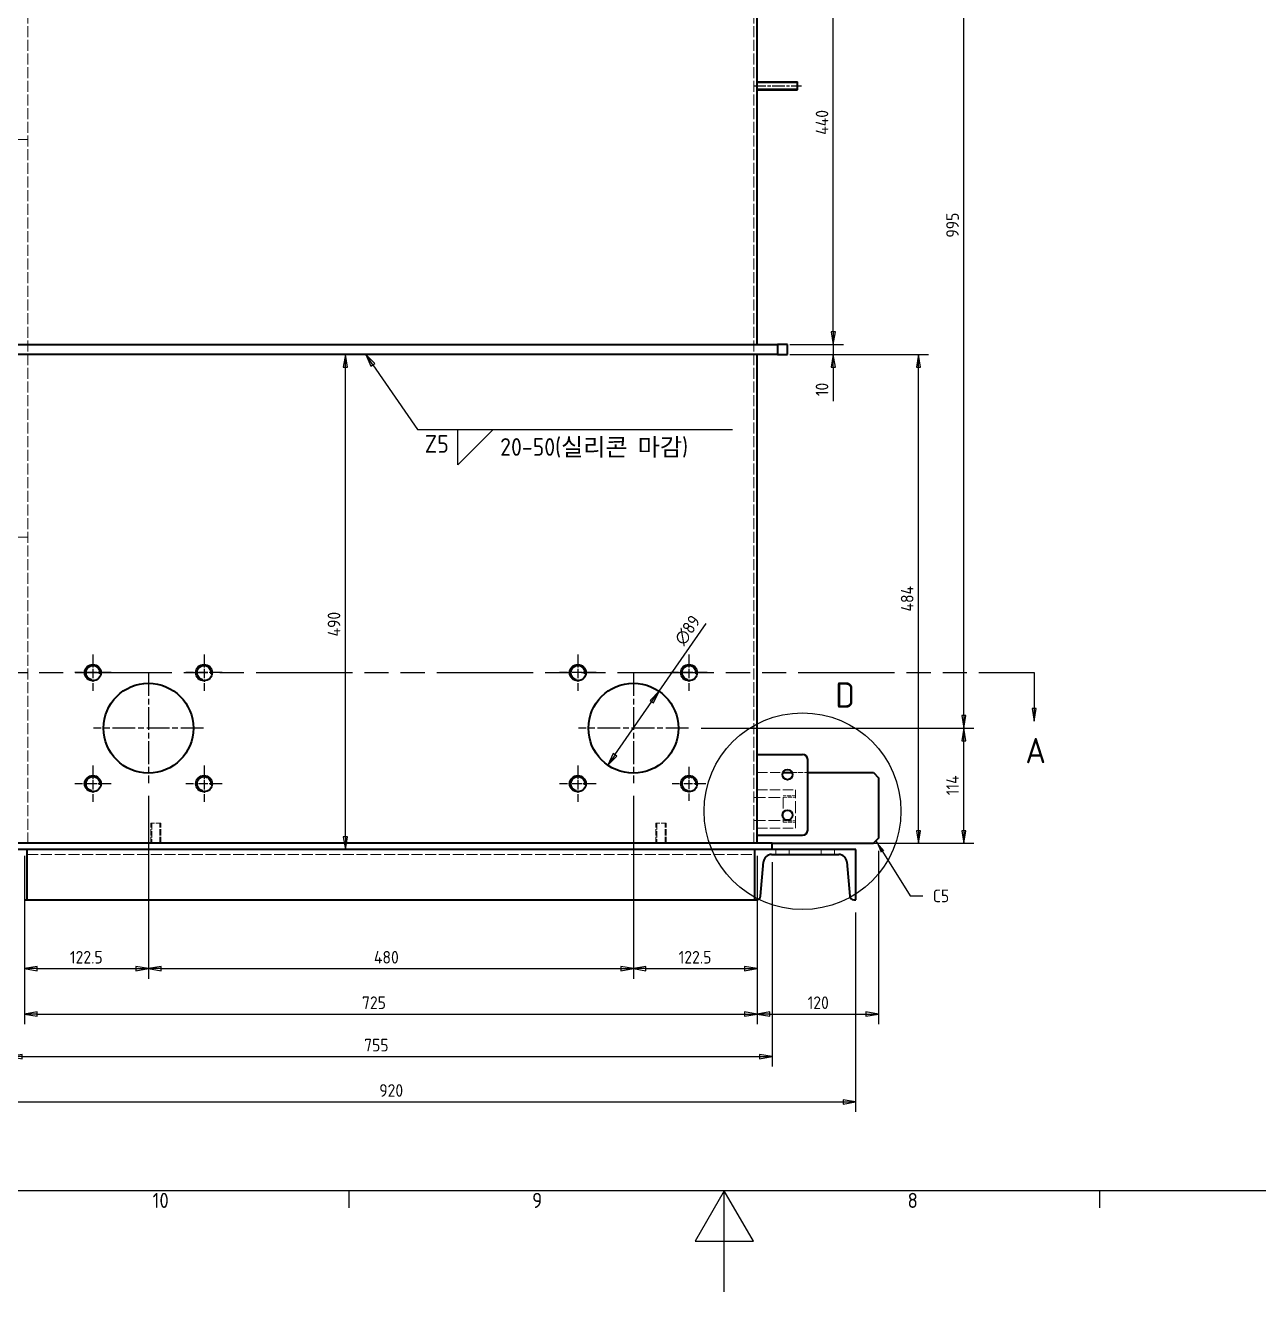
# Model space of a CAD drawing. Header units: millimetres. Extents: x 0 to 5945, y 0 to 4205.
# Drawn here: x 2281 to 3502, y 0 to 1254 of the extents above; entities that cross this region are included whole.
import ezdxf

# ---------------------------------------------------------------- set-up
doc = ezdxf.new("R2010")
doc.units = ezdxf.units.MM
doc.header["$LTSCALE"] = 5
for name, pattern in [('CHAIN', [0.3543, 0.2362, -0.0295, 0.0591, -0.0295]), ('DASHED', [0.2067, 0.1654, -0.0413]), ('DOUBLE_DASH_CHAIN', [1.2403, 0.6614, -0.0827, 0.1654, -0.0827, 0.1654, -0.0827])]:
    doc.linetypes.add(name, pattern=pattern)
doc.layers.get('0').update_dxf_attribs({"color": 3, "lineweight": 25})
for name, color, linetype, lineweight in [('가려진 것(ISO)', 2, 'DASHED', 18), ('가시적인 것(ISO)', 3, 'Continuous', 40), ('가시적인 좁은 것(ISO)', 3, 'Continuous', 35), ('경계(ISO)', 7, 'Continuous', 25), ('기호(ISO)', 5, 'Continuous', 25), ('단면선(ISO)', 7, 'CHAIN', 25), ('상세 경계(JIS)', 7, 'Continuous', 25), ('중심 표식(ISO)', 1, 'Continuous', 25), ('중심선(ISO)', 1, 'Continuous', 25), ('치수(ISO)', 2, 'Continuous', 25)]:
    doc.layers.add(name, color=color, linetype=linetype, lineweight=lineweight)
doc.styles.add('문자 텍스트_M2B', font='isocp.shx')
doc.styles.add('부품번호텍스트_PSTEK_POSCO', font='isocp.shx')
doc.styles.add('치수 텍스트_PSTEK_POSCO', font='isocp.shx')
doc.styles.add('표면거칠기 텍스트_PSTEK_POSCO', font='isocp.shx')
doc.dimstyles.new('치수_PSTEK_POSCO', dxfattribs={"dimscale": 5, "dimtxt": 2.5, "dimasz": 2.5, "dimexe": 2, "dimexo": 2.5, "dimgap": 1, "dimtad": 1, "dimrnd": 1e-08, "dimdsep": 46, "dimtxsty": '치수 텍스트_PSTEK_POSCO', "dimblk": 'Filled-1', "dimcen": 0.09, "dimdle": 10, "dimclrd": 7, "dimclre": 7, "dimclrt": 2, "dimadec": 1, "dimazin": 2, "dimtfac": 1, "dimtmove": 0, "dimatfit": 3, "dimfxl": 0, "dimtolj": 1, "dimlwd": -1, "dimlwe": -1, "dimarcsym": 0})
doc.dimstyles.new('치수_PSTEK_POSCO$7', dxfattribs={"dimscale": 5, "dimtxt": 2.5, "dimasz": 2.5, "dimexe": 2, "dimexo": 2.5, "dimgap": 1, "dimtad": 1, "dimrnd": 1e-08, "dimdsep": 46, "dimtxsty": '치수 텍스트_PSTEK_POSCO', "dimblk": 'Filled-1', "dimcen": 0.09, "dimdle": 10, "dimclrd": 7, "dimclre": 7, "dimclrt": 2, "dimadec": 1, "dimazin": 2, "dimtfac": 1, "dimtmove": 0, "dimatfit": 3, "dimfxl": 0, "dimtolj": 1, "dimlwd": -1, "dimlwe": -1, "dimarcsym": 0})

# ---------------------------------------------------------------- blocks, each defined once
blk = doc.blocks.new('경계 Default Border')
at = {"layer": '경계(ISO)'}
for p, q in [((520.19, 20), (520.19, 16.6)), ((668.81, 20), (668.81, 16.6))]:
    blk.add_line(p, q, dxfattribs=at)
at = {"layer": '경계(ISO)', "flags": 128}
for points in [[(20, 20), (20, 821), (1169, 821), (1169, 20), (20, 20)], [(594.5, 0), (594.5, 20), (588.73, 10), (600.27, 10), (594.5, 20)]]:
    blk.add_lwpolyline(points, dxfattribs=at)
at = {"layer": '경계(ISO)', "color": 2, "char_height": 3, "attachment_point": 7, "style": '문자 텍스트_M2B'}
for s, insert in [('10', (481.35, 16.57)), ('9', (556.49, 16.57)), ('8', (630.8, 16.57))]:
    blk.add_mtext(s, dxfattribs=dict(at, insert=insert))
blk = doc.blocks.new('2dTransSection0')
at = {"layer": '단면선(ISO)', "linetype": 'DOUBLE_DASH_CHAIN', "ltscale": 5.769009}
blk.add_line((430.27, 122.58), (655.86, 122.58), dxfattribs=at)
at = {"layer": '단면선(ISO)', "linetype": 'Continuous'}
for p, q in [((430.27, 122.58), (434.05, 122.58)), ((430.27, 122.58), (430.27, 115.08)), ((652.08, 122.58), (655.86, 122.58)), ((655.86, 122.58), (655.86, 115.47)), ((655.46, 115.47), (655.86, 112.97)), ((656.26, 115.47), (655.46, 115.47)), ((655.86, 115.47), (655.86, 112.97)), ((655.86, 112.97), (656.26, 115.47)), ((429.87, 115.08), (430.27, 112.58)), ((430.67, 115.08), (429.87, 115.08)), ((430.27, 115.08), (430.27, 112.58)), ((430.27, 112.58), (430.67, 115.08))]:
    blk.add_line(p, q, dxfattribs=at)
at = {"layer": '단면선(ISO)', "linetype": 'Continuous', "flags": 128}
for points in [[(655.46, 115.47), (655.86, 112.97), (656.26, 115.47), (655.46, 115.47)], [(429.87, 115.08), (430.27, 112.58), (430.67, 115.08), (429.87, 115.08)]]:
    blk.add_lwpolyline(points, dxfattribs=at)
at = {"layer": '단면선(ISO)'}
for points in [[(655.46, 115.47), (655.86, 112.97), (656.26, 115.47), (655.46, 115.47)], [(429.87, 115.08), (430.27, 112.58), (430.67, 115.08), (429.87, 115.08)]]:
    blk.add_solid(points, dxfattribs=at)
at = {"layer": '단면선(ISO)', "char_height": 5, "attachment_point": 7, "style": '부품번호텍스트_PSTEK_POSCO'}
for insert in [(428.52, 104.14), (654.14, 104.64)]:
    blk.add_mtext('A', dxfattribs=dict(at, insert=insert))
blk = doc.blocks.new('Filled-1')
at = {"color": 0}
for p, q in [((0, 0), (-1, 0.17)), ((-1, 0.17), (-1, -0.17)), ((-1, 0), (0, 0)), ((-1, -0.17), (0, 0))]:
    blk.add_line(p, q, dxfattribs=at)
at = {"color": 0, "flags": 128}
blk.add_lwpolyline([(-1, -0.17), (0, 0), (-1, 0.17), (-1, -0.17)], dxfattribs=at)
at = {"color": 0}
blk.add_solid([(-1, -0.17), (0, 0), (-1, 0.17), (-1, -0.17)], dxfattribs=at)
blk = doc.blocks.new('*D24')
at = {"layer": 'Defpoints', "color": 0, "transparency": 16777216}
for p in [(2402.6, 503.4), (2280.1, 443.9), (2402.6, 319.9)]:
    blk.add_point(p, dxfattribs=at)
at = {"layer": '치수(ISO)', "color": 7, "transparency": 16777216}
for p, q in [((2402.6, 490.9), (2402.6, 309.9)), ((2280.1, 431.4), (2280.1, 309.9)), ((2292.6, 319.9), (2390.1, 319.9))]:
    blk.add_line(p, q, dxfattribs=at)
at = {"layer": '치수(ISO)', "color": 7, "transparency": 16777216, "xscale": 12.5, "yscale": 12.5, "zscale": 12.5, "rotation": 180}
blk.add_blockref('Filled-1', (2280.1, 319.9), dxfattribs=at)
at = {"layer": '치수(ISO)', "color": 7, "transparency": 16777216, "xscale": 12.5, "yscale": 12.5, "zscale": 12.5}
blk.add_blockref('Filled-1', (2402.6, 319.9), dxfattribs=at)
at = {"layer": '치수(ISO)', "color": 2, "transparency": 16777216, "insert": (2324.9, 331.1), "char_height": 12.5, "attachment_point": 4, "style": '치수 텍스트_PSTEK_POSCO'}
blk.add_mtext('\\A1;122.5', dxfattribs=at)
blk = doc.blocks.new('*D25')
at = {"layer": 'Defpoints', "color": 0, "transparency": 16777216}
for p in [(2402.6, 503.4), (2882.6, 503.4), (2882.6, 319.9)]:
    blk.add_point(p, dxfattribs=at)
at = {"layer": '치수(ISO)', "color": 7, "transparency": 16777216}
for p, q in [((2402.6, 490.9), (2402.6, 309.9)), ((2882.6, 490.9), (2882.6, 309.9)), ((2415.1, 319.9), (2870.1, 319.9))]:
    blk.add_line(p, q, dxfattribs=at)
at = {"layer": '치수(ISO)', "color": 7, "transparency": 16777216, "xscale": 12.5, "yscale": 12.5, "zscale": 12.5, "rotation": 180}
blk.add_blockref('Filled-1', (2402.6, 319.9), dxfattribs=at)
at = {"layer": '치수(ISO)', "color": 7, "transparency": 16777216, "xscale": 12.5, "yscale": 12.5, "zscale": 12.5}
blk.add_blockref('Filled-1', (2882.6, 319.9), dxfattribs=at)
at = {"layer": '치수(ISO)', "color": 2, "transparency": 16777216, "insert": (2625.8, 331.1), "char_height": 12.5, "attachment_point": 4, "style": '치수 텍스트_PSTEK_POSCO'}
blk.add_mtext('\\A1;480', dxfattribs=at)
blk = doc.blocks.new('*D26')
at = {"layer": 'Defpoints', "color": 0, "transparency": 16777216}
for p in [(2908, 594.5), (2857.3, 521.3)]:
    blk.add_point(p, dxfattribs=at)
at = {"layer": '치수(ISO)', "color": 7, "transparency": 16777216}
for p, q in [((2908, 594.5), (2954.5, 661.4)), ((2864.4, 531.6), (2900.9, 584.2))]:
    blk.add_line(p, q, dxfattribs=at)
at = {"layer": '치수(ISO)', "color": 7, "transparency": 16777216, "xscale": 12.5, "yscale": 12.5, "zscale": 12.5}
for p, rotation in [((2908, 594.5), 55.24421326193283), ((2857.3, 521.3), 235.2442132619328)]:
    blk.add_blockref('Filled-1', p, dxfattribs=dict(at, rotation=rotation))
at = {"layer": '치수(ISO)', "color": 2, "transparency": 16777216, "insert": (2927.6, 642.4), "char_height": 12.5, "attachment_point": 4, "rotation": 55.2442, "style": '치수 텍스트_PSTEK_POSCO'}
blk.add_mtext('\\A1;∅89', dxfattribs=at)
blk = doc.blocks.new('*D37')
at = {"layer": 'Defpoints', "color": 0, "transparency": 16777216}
for p in [(2597.6, 927.9), (3025.1, 927.9), (2282.6, 437.9)]:
    blk.add_point(p, dxfattribs=at)
at = {"layer": '치수(ISO)', "color": 7, "transparency": 16777216}
blk.add_line((2597.6, 450.4), (2597.6, 915.4), dxfattribs=at)
at = {"layer": '치수(ISO)', "color": 7, "transparency": 16777216, "xscale": 12.5, "yscale": 12.5, "zscale": 12.5}
for p, rotation in [((2597.6, 927.9), 90), ((2597.6, 437.9), 270)]:
    blk.add_blockref('Filled-1', p, dxfattribs=dict(at, rotation=rotation))
at = {"layer": '치수(ISO)', "color": 2, "transparency": 16777216, "insert": (2586.3, 648.7), "char_height": 12.5, "attachment_point": 4, "rotation": 90, "style": '치수 텍스트_PSTEK_POSCO'}
blk.add_mtext('\\A1;490', dxfattribs=at)
blk = doc.blocks.new('*D38')
at = {"layer": 'Defpoints', "color": 0, "transparency": 16777216}
for p in [(3025.1, 937.9), (3025.1, 927.9), (3080.5, 937.9)]:
    blk.add_point(p, dxfattribs=at)
at = {"layer": '치수(ISO)', "color": 7, "transparency": 16777216}
for p, q in [((3080.5, 950.4), (3080.5, 962.9)), ((3037.6, 937.9), (3090.5, 937.9)), ((3037.6, 927.9), (3090.5, 927.9)), ((3080.5, 937.9), (3080.5, 927.9)), ((3080.5, 915.4), (3080.5, 881.6))]:
    blk.add_line(p, q, dxfattribs=at)
at = {"layer": '치수(ISO)', "color": 7, "transparency": 16777216, "xscale": 12.5, "yscale": 12.5, "zscale": 12.5}
for p, rotation in [((3080.5, 937.9), 270), ((3080.5, 927.9), 90)]:
    blk.add_blockref('Filled-1', p, dxfattribs=dict(at, rotation=rotation))
at = {"layer": '치수(ISO)', "color": 2, "transparency": 16777216, "insert": (3069.3, 886.6), "char_height": 12.5, "attachment_point": 4, "rotation": 90, "style": '치수 텍스트_PSTEK_POSCO'}
blk.add_mtext('\\A1;10', dxfattribs=at)
blk = doc.blocks.new('2dDetail1')
at = {"layer": '상세 경계(JIS)'}
blk.add_circle((610, 95.14), 19.48, dxfattribs=at)
at = {"layer": '상세 경계(JIS)', "insert": (616.51, 115.65), "char_height": 5, "attachment_point": 7, "style": '부품번호텍스트_PSTEK_POSCO'}
blk.add_mtext('D', dxfattribs=at)
blk = doc.blocks.new('*D76')
at = {"layer": 'Defpoints', "color": 0, "transparency": 16777216}
for p in [(3005.1, 443.9), (3125.1, 448.9), (3125.1, 274.9)]:
    blk.add_point(p, dxfattribs=at)
at = {"layer": '치수(ISO)', "color": 7, "transparency": 16777216}
for p, q in [((3005.1, 431.4), (3005.1, 264.9)), ((3125.1, 436.4), (3125.1, 264.9)), ((3017.6, 274.9), (3112.6, 274.9))]:
    blk.add_line(p, q, dxfattribs=at)
at = {"layer": '치수(ISO)', "color": 7, "transparency": 16777216, "xscale": 12.5, "yscale": 12.5, "zscale": 12.5, "rotation": 180}
blk.add_blockref('Filled-1', (3005.1, 274.9), dxfattribs=at)
at = {"layer": '치수(ISO)', "color": 7, "transparency": 16777216, "xscale": 12.5, "yscale": 12.5, "zscale": 12.5}
blk.add_blockref('Filled-1', (3125.1, 274.9), dxfattribs=at)
at = {"layer": '치수(ISO)', "color": 2, "transparency": 16777216, "insert": (3055.1, 286.1), "char_height": 12.5, "attachment_point": 4, "style": '치수 텍스트_PSTEK_POSCO'}
blk.add_mtext('\\A1;120', dxfattribs=at)
blk = doc.blocks.new('*D79')
at = {"layer": 'Defpoints', "color": 0, "transparency": 16777216}
for p in [(2280.1, 443.9), (3005.1, 443.9), (3005.1, 274.9)]:
    blk.add_point(p, dxfattribs=at)
at = {"layer": '치수(ISO)', "color": 7, "transparency": 16777216}
for p, q in [((2280.1, 431.4), (2280.1, 264.9)), ((3005.1, 431.4), (3005.1, 264.9)), ((2292.6, 274.9), (2992.6, 274.9))]:
    blk.add_line(p, q, dxfattribs=at)
at = {"layer": '치수(ISO)', "color": 7, "transparency": 16777216, "xscale": 12.5, "yscale": 12.5, "zscale": 12.5, "rotation": 180}
blk.add_blockref('Filled-1', (2280.1, 274.9), dxfattribs=at)
at = {"layer": '치수(ISO)', "color": 7, "transparency": 16777216, "xscale": 12.5, "yscale": 12.5, "zscale": 12.5}
blk.add_blockref('Filled-1', (3005.1, 274.9), dxfattribs=at)
at = {"layer": '치수(ISO)', "color": 2, "transparency": 16777216, "insert": (2614, 286.1), "char_height": 12.5, "attachment_point": 4, "style": '치수 텍스트_PSTEK_POSCO'}
blk.add_mtext('\\A1;725', dxfattribs=at)
blk = doc.blocks.new('*D92')
at = {"layer": 'Defpoints', "color": 0, "transparency": 16777216}
for p in [(2182.6, 387.9), (3102.6, 387.9), (3102.6, 187.9)]:
    blk.add_point(p, dxfattribs=at)
at = {"layer": '치수(ISO)', "color": 7, "transparency": 16777216}
for p, q in [((2182.6, 375.4), (2182.6, 177.9)), ((3102.6, 375.4), (3102.6, 177.9)), ((2195.1, 187.9), (3090.1, 187.9))]:
    blk.add_line(p, q, dxfattribs=at)
at = {"layer": '치수(ISO)', "color": 7, "transparency": 16777216, "xscale": 12.5, "yscale": 12.5, "zscale": 12.5, "rotation": 180}
blk.add_blockref('Filled-1', (2182.6, 187.9), dxfattribs=at)
at = {"layer": '치수(ISO)', "color": 7, "transparency": 16777216, "xscale": 12.5, "yscale": 12.5, "zscale": 12.5}
blk.add_blockref('Filled-1', (3102.6, 187.9), dxfattribs=at)
at = {"layer": '치수(ISO)', "color": 2, "transparency": 16777216, "insert": (2631.1, 199.2), "char_height": 12.5, "attachment_point": 4, "style": '치수 텍스트_PSTEK_POSCO'}
blk.add_mtext('\\A1;920', dxfattribs=at)
blk = doc.blocks.new('용접 기호 식별자7')
at = {"layer": '기호(ISO)', "color": 7}
for p, q in [((524.96, 183.52), (523.54, 185.58)), ((525.37, 183.81), (523.54, 185.58)), ((523.54, 185.58), (524.55, 183.24)), ((524.55, 183.24), (525.37, 183.81)), ((524.96, 183.52), (533.82, 170.74)), ((533.82, 170.74), (596.15, 170.74))]:
    blk.add_line(p, q, dxfattribs=at)
at = {"layer": '기호(ISO)'}
for p, q in [((541.75, 170.74), (548.75, 170.74)), ((548.75, 170.74), (541.75, 163.74)), ((541.75, 163.74), (541.75, 170.74))]:
    blk.add_line(p, q, dxfattribs=at)
at = {"layer": '기호(ISO)', "color": 7, "flags": 128}
blk.add_lwpolyline([(525.37, 183.81), (523.54, 185.58), (524.55, 183.24), (525.37, 183.81)], dxfattribs=at)
at = {"layer": '기호(ISO)', "color": 7}
blk.add_solid([(525.37, 183.81), (523.54, 185.58), (524.55, 183.24), (525.37, 183.81)], dxfattribs=at)
at = {"layer": '기호(ISO)', "color": 7, "char_height": 3.5, "attachment_point": 7, "style": '표면거칠기 텍스트_PSTEK_POSCO'}
for s, insert in [('Z5', (535.21, 166.11)), ('20-50(실리콘 마감)', (550.15, 165.14))]:
    blk.add_mtext(s, dxfattribs=dict(at, insert=insert))
blk = doc.blocks.new('*D154')
at = {"layer": 'Defpoints', "color": 0, "transparency": 16777216}
for p in [(3035.1, 1377.9), (3080.5, 1377.9), (3035.1, 937.9)]:
    blk.add_point(p, dxfattribs=at)
at = {"layer": '치수(ISO)', "color": 7, "transparency": 16777216}
for p, q in [((3047.6, 1377.9), (3090.5, 1377.9)), ((3080.5, 950.4), (3080.5, 1365.4)), ((3047.6, 937.9), (3090.5, 937.9))]:
    blk.add_line(p, q, dxfattribs=at)
at = {"layer": '치수(ISO)', "color": 7, "transparency": 16777216, "xscale": 12.5, "yscale": 12.5, "zscale": 12.5}
for p, rotation in [((3080.5, 1377.9), 90), ((3080.5, 937.9), 270)]:
    blk.add_blockref('Filled-1', p, dxfattribs=dict(at, rotation=rotation))
at = {"layer": '치수(ISO)', "color": 2, "transparency": 16777216, "insert": (3069.3, 1145.4), "char_height": 12.5, "attachment_point": 4, "rotation": 90, "style": '치수 텍스트_PSTEK_POSCO'}
blk.add_mtext('\\A1;440', dxfattribs=at)
blk = doc.blocks.new('*D198')
at = {"layer": 'Defpoints', "color": 0, "transparency": 16777216}
for p in [(2937.1, 557.9), (3209.7, 557.9), (3020.1, 443.9)]:
    blk.add_point(p, dxfattribs=at)
at = {"layer": '치수(ISO)', "color": 7, "transparency": 16777216}
for p, q in [((2949.6, 557.9), (3219.7, 557.9)), ((3209.7, 456.4), (3209.7, 545.4)), ((3032.6, 443.9), (3219.7, 443.9))]:
    blk.add_line(p, q, dxfattribs=at)
at = {"layer": '치수(ISO)', "color": 7, "transparency": 16777216, "xscale": 12.5, "yscale": 12.5, "zscale": 12.5}
for p, rotation in [((3209.7, 557.9), 90), ((3209.7, 443.9), 270)]:
    blk.add_blockref('Filled-1', p, dxfattribs=dict(at, rotation=rotation))
at = {"layer": '치수(ISO)', "color": 2, "transparency": 16777216, "insert": (3198.5, 491.5), "char_height": 12.5, "attachment_point": 4, "rotation": 90, "style": '치수 텍스트_PSTEK_POSCO'}
blk.add_mtext('\\A1;114', dxfattribs=at)
blk = doc.blocks.new('*D199')
at = {"layer": 'Defpoints', "color": 0, "transparency": 16777216}
for p in [(2937.1, 1552.9), (3209.7, 1552.9), (2937.1, 557.9)]:
    blk.add_point(p, dxfattribs=at)
at = {"layer": '치수(ISO)', "color": 7, "transparency": 16777216}
for p, q in [((2949.6, 1552.9), (3219.7, 1552.9)), ((3209.7, 570.4), (3209.7, 1540.4)), ((2949.6, 557.9), (3219.7, 557.9))]:
    blk.add_line(p, q, dxfattribs=at)
at = {"layer": '치수(ISO)', "color": 7, "transparency": 16777216, "xscale": 12.5, "yscale": 12.5, "zscale": 12.5}
for p, rotation in [((3209.7, 1552.9), 90), ((3209.7, 557.9), 270)]:
    blk.add_blockref('Filled-1', p, dxfattribs=dict(at, rotation=rotation))
at = {"layer": '치수(ISO)', "color": 2, "transparency": 16777216, "insert": (3198.5, 1043.6), "char_height": 12.5, "attachment_point": 4, "rotation": 90, "style": '치수 텍스트_PSTEK_POSCO'}
blk.add_mtext('\\A1;995', dxfattribs=at)
blk = doc.blocks.new('*D206')
at = {"layer": 'Defpoints', "color": 0, "transparency": 16777216}
for p in [(2265.1, 437.9), (3020.1, 437.9), (3020.1, 232.8)]:
    blk.add_point(p, dxfattribs=at)
at = {"layer": '치수(ISO)', "color": 7, "transparency": 16777216}
for p, q in [((2265.1, 425.4), (2265.1, 222.8)), ((3020.1, 425.4), (3020.1, 222.8)), ((2277.6, 232.8), (3007.6, 232.8))]:
    blk.add_line(p, q, dxfattribs=at)
at = {"layer": '치수(ISO)', "color": 7, "transparency": 16777216, "xscale": 12.5, "yscale": 12.5, "zscale": 12.5, "rotation": 180}
blk.add_blockref('Filled-1', (2265.1, 232.8), dxfattribs=at)
at = {"layer": '치수(ISO)', "color": 7, "transparency": 16777216, "xscale": 12.5, "yscale": 12.5, "zscale": 12.5}
blk.add_blockref('Filled-1', (3020.1, 232.8), dxfattribs=at)
at = {"layer": '치수(ISO)', "color": 2, "transparency": 16777216, "insert": (2616.1, 244.1), "char_height": 12.5, "attachment_point": 4, "style": '치수 텍스트_PSTEK_POSCO'}
blk.add_mtext('\\A1;755', dxfattribs=at)
blk = doc.blocks.new('*D235')
at = {"layer": 'Defpoints', "color": 0, "transparency": 16777216}
for p in [(2882.6, 503.4), (3005.1, 443.9), (3005.1, 319.9)]:
    blk.add_point(p, dxfattribs=at)
at = {"layer": '치수(ISO)', "color": 7, "transparency": 16777216}
for p, q in [((2882.6, 490.9), (2882.6, 309.9)), ((3005.1, 431.4), (3005.1, 309.9)), ((2895.1, 319.9), (2992.6, 319.9))]:
    blk.add_line(p, q, dxfattribs=at)
at = {"layer": '치수(ISO)', "color": 7, "transparency": 16777216, "xscale": 12.5, "yscale": 12.5, "zscale": 12.5, "rotation": 180}
blk.add_blockref('Filled-1', (2882.6, 319.9), dxfattribs=at)
at = {"layer": '치수(ISO)', "color": 7, "transparency": 16777216, "xscale": 12.5, "yscale": 12.5, "zscale": 12.5}
blk.add_blockref('Filled-1', (3005.1, 319.9), dxfattribs=at)
at = {"layer": '치수(ISO)', "color": 2, "transparency": 16777216, "insert": (2927.4, 331.1), "char_height": 12.5, "attachment_point": 4, "style": '치수 텍스트_PSTEK_POSCO'}
blk.add_mtext('\\A1;122.5', dxfattribs=at)
blk = doc.blocks.new('*D236')
at = {"layer": 'Defpoints', "color": 0, "transparency": 16777216}
for p in [(3035.1, 927.9), (3164.8, 927.9), (3120.1, 443.9)]:
    blk.add_point(p, dxfattribs=at)
at = {"layer": '치수(ISO)', "color": 7, "transparency": 16777216}
for p, q in [((3047.6, 927.9), (3174.8, 927.9)), ((3164.8, 456.4), (3164.8, 915.4)), ((3132.6, 443.9), (3174.8, 443.9))]:
    blk.add_line(p, q, dxfattribs=at)
at = {"layer": '치수(ISO)', "color": 7, "transparency": 16777216, "xscale": 12.5, "yscale": 12.5, "zscale": 12.5}
for p, rotation in [((3164.8, 927.9), 90), ((3164.8, 443.9), 270)]:
    blk.add_blockref('Filled-1', p, dxfattribs=dict(at, rotation=rotation))
at = {"layer": '치수(ISO)', "color": 2, "transparency": 16777216, "insert": (3153.6, 673.4), "char_height": 12.5, "attachment_point": 4, "rotation": 90, "style": '치수 텍스트_PSTEK_POSCO'}
blk.add_mtext('\\A1;484', dxfattribs=at)

msp = doc.modelspace()

# ---------------------------------------------------------------- linework, layer by layer
at = {"layer": '가려진 것(ISO)', "ltscale": 13.090868}
for p, q in [((2283.3439, 443.8965), (2283.3439, 1593.8965)), ((3001.9439, 443.8965), (3001.9439, 1593.8965))]:
    msp.add_line(p, q, dxfattribs=at)
at = {"layer": '가려진 것(ISO)', "ltscale": 13.288179}
for p, q in [((2283.3439, 1140.8965), (2036.1439, 1140.8965)), ((2283.3439, 746.8965), (2036.1439, 746.8965))]:
    msp.add_line(p, q, dxfattribs=at)
at = {"layer": '가려진 것(ISO)', "ltscale": 12.29677}
msp.add_line((3005.1439, 513.8965), (3030.5613, 513.8965), dxfattribs=at)
at = {"layer": '가려진 것(ISO)', "ltscale": 5.873003}
msp.add_line((3039.7265, 513.8965), (3055.1439, 513.8965), dxfattribs=at)
at = {"layer": '가려진 것(ISO)', "ltscale": 14.010643}
for p, q in [((3001.9439, 489.212), (3030.9039, 489.212)), ((3001.9439, 466.581), (3030.9039, 466.581))]:
    msp.add_line(p, q, dxfattribs=at)
at = {"layer": '가려진 것(ISO)', "ltscale": 12.256087}
for p, q in [((3005.1439, 496.8965), (3043.1439, 496.8965)), ((3005.1439, 458.8965), (3043.1439, 458.8965))]:
    msp.add_line(p, q, dxfattribs=at)
at = {"layer": '가려진 것(ISO)', "ltscale": 4.664874}
for p, q in [((3043.1439, 491.1816), (3030.9039, 490.7991)), ((3030.9039, 489.347), (3043.1439, 489.7294)), ((3030.9039, 466.446), (3043.1439, 466.0635)), ((3030.9039, 464.9938), (3043.1439, 464.6113))]:
    msp.add_line(p, q, dxfattribs=at)
at = {"layer": '가려진 것(ISO)', "ltscale": 13.073645}
msp.add_line((3030.9039, 464.9938), (3030.9039, 490.7991), dxfattribs=at)
at = {"layer": '가려진 것(ISO)', "ltscale": 14.438863}
msp.add_line((3043.1439, 458.8965), (3043.1439, 496.8965), dxfattribs=at)
at = {"layer": '가려진 것(ISO)', "ltscale": 5.983681}
for p, q in [((2414.9439, 463.8965), (2404.9439, 463.8965)), ((2914.9439, 463.8965), (2904.9439, 463.8965))]:
    msp.add_line(p, q, dxfattribs=at)
at = {"layer": '가려진 것(ISO)', "ltscale": 7.618686}
for p, q in [((2404.9439, 443.8965), (2404.9439, 463.8965)), ((2405.8409, 463.8965), (2405.8409, 443.8965)), ((2414.0469, 443.8965), (2414.0469, 463.8965)), ((2414.9439, 443.8965), (2414.9439, 463.8965)), ((2904.9439, 443.8965), (2904.9439, 463.8965)), ((2905.8409, 463.8965), (2905.8409, 443.8965)), ((2914.0469, 443.8965), (2914.0469, 463.8965)), ((2914.9439, 443.8965), (2914.9439, 463.8965))]:
    msp.add_line(p, q, dxfattribs=at)
at = {"layer": '가려진 것(ISO)', "ltscale": 13.144563}
msp.add_line((2282.6439, 432.8965), (3002.6439, 432.8965), dxfattribs=at)
at = {"layer": '가려진 것(ISO)', "ltscale": 1.904597}
for p, q in [((3023.6439, 432.8965), (3023.6439, 437.8965)), ((3036.6439, 432.8965), (3036.6439, 437.8965)), ((3068.6439, 432.8965), (3068.6439, 437.8965)), ((3081.6439, 432.8965), (3081.6439, 437.8965))]:
    msp.add_line(p, q, dxfattribs=at)
at = {"layer": '가시적인 것(ISO)'}
for p, q in [((3005.1439, 937.8965), (3005.1439, 1377.8965)), ((3005.1439, 1197.8965), (3045.1439, 1197.8965)), ((3045.1439, 1189.8965), (3045.1439, 1197.8965)), ((3005.1439, 1189.8965), (3045.1439, 1189.8965)), ((2260.1439, 937.8965), (3025.1439, 937.8965)), ((3025.1439, 927.8965), (2260.1439, 927.8965)), ((3005.1439, 443.8965), (3005.1439, 927.8965)), ((3035.1439, 937.8965), (3025.1439, 937.8965)), ((3025.1439, 937.8965), (3025.1439, 927.8965)), ((3025.1439, 927.8965), (3035.1439, 927.8965)), ((3035.1439, 927.8965), (3035.1439, 937.8965)), ((3005.1439, 531.8965), (3050.1439, 531.8965)), ((3055.1439, 456.8965), (3055.1439, 526.8965)), ((3030.5613, 513.8965), (3039.7265, 513.8965)), ((3055.1439, 513.8965), (3120.1439, 513.8965)), ((3120.1439, 513.8965), (3125.1439, 508.8965)), ((3125.1439, 508.8965), (3125.1439, 448.8965)), ((3005.1439, 451.8965), (3050.1439, 451.8965)), ((3020.1439, 443.8965), (2265.1439, 443.8965)), ((3020.1439, 437.8965), (3020.1439, 443.8965)), ((3020.1439, 443.8965), (3120.1439, 443.8965)), ((3125.1439, 448.8965), (3120.1439, 443.8965)), ((2282.6439, 437.8965), (2182.6439, 437.8965)), ((2282.6439, 387.8965), (2282.6439, 437.8965)), ((3002.6439, 437.8965), (2282.6439, 437.8965)), ((3002.6439, 437.8965), (3002.6439, 387.8965)), ((3102.6439, 437.8965), (3002.6439, 437.8965)), ((3019.443, 432.8965), (3085.8447, 432.8965)), ((3102.6439, 387.8965), (3102.6439, 437.8965)), ((3008.4949, 391.5478), (3011.4735, 425.5937)), ((3093.8143, 425.5937), (3096.7929, 391.5478)), ((2280.7777, 387.8965), (2282.6439, 387.8965)), ((2282.6439, 387.8965), (3002.6439, 387.8965)), ((3002.6439, 387.8965), (3004.5101, 387.8965)), ((3100.7777, 387.8965), (3102.6439, 387.8965))]:
    msp.add_line(p, q, dxfattribs=at)
for centre, radius in [((2347.6439, 612.8965), 8), ((2457.6439, 612.8965), 8), ((2827.6439, 612.8965), 8), ((2937.6439, 612.8965), 8), ((2402.6439, 557.8965), 44.5), ((2882.6439, 557.8965), 44.5), ((3035.1439, 511.8965), 5), ((2347.6439, 502.8965), 8), ((2457.6439, 502.8965), 8), ((2827.6439, 502.8965), 8), ((2937.6439, 502.8965), 8), ((3035.1439, 471.8965), 5)]:
    msp.add_circle(centre, radius, dxfattribs=at)
for centre, radius, start, end in [((3050.1439, 526.8965), 5, 0, 90), ((3050.1439, 456.8965), 5, 270, 0), ((3019.443, 424.8965), 8, 90, 175), ((3085.8447, 424.8965), 8, 5, 90), ((3004.5101, 391.8965), 4, 270, 355), ((3100.7777, 391.8965), 4, 185, 270)]:
    msp.add_arc(centre, radius, start, end, dxfattribs=at)
at = {"layer": '가시적인 좁은 것(ISO)'}
for p, q in [((3045.1439, 1197.1525), (3005.1439, 1197.1525)), ((3005.1439, 1190.6405), (3045.1439, 1190.6405))]:
    msp.add_line(p, q, dxfattribs=at)
for centre in [(2347.6439, 612.8965), (2457.6439, 612.8965), (2827.6439, 612.8965), (2937.6439, 612.8965), (2347.6439, 502.8965), (2457.6439, 502.8965), (2827.6439, 502.8965), (2937.6439, 502.8965)]:
    msp.add_arc(centre, 6.7945, 350, 260, dxfattribs=at)
at = {"layer": '중심 표식(ISO)', "linetype": 'CHAIN', "ltscale": 8.000593}
for p, q in [((2347.6439, 630.8965), (2347.6439, 594.8965)), ((2457.6439, 630.8965), (2457.6439, 594.8965)), ((2827.6439, 630.8965), (2827.6439, 594.8965)), ((2937.6439, 630.8965), (2937.6439, 594.8965)), ((2365.6439, 612.8965), (2329.6439, 612.8965)), ((2475.6439, 612.8965), (2439.6439, 612.8965)), ((2845.6439, 612.8965), (2809.6439, 612.8965)), ((2955.6439, 612.8965), (2919.6439, 612.8965)), ((2347.6439, 520.8965), (2347.6439, 484.8965)), ((2457.6439, 520.8965), (2457.6439, 484.8965)), ((2827.6439, 520.8965), (2827.6439, 484.8965)), ((2365.6439, 502.8965), (2329.6439, 502.8965)), ((2475.6439, 502.8965), (2439.6439, 502.8965)), ((2845.6439, 502.8965), (2809.6439, 502.8965))]:
    msp.add_line(p, q, dxfattribs=at)
at = {"layer": '중심 표식(ISO)', "linetype": 'CHAIN', "ltscale": 19.051651}
for p, q in [((2402.6439, 612.3965), (2402.6439, 503.3965)), ((2882.6439, 612.3965), (2882.6439, 503.3965)), ((2457.1439, 557.8965), (2348.1439, 557.8965)), ((2937.1439, 557.8965), (2828.1439, 557.8965))]:
    msp.add_line(p, q, dxfattribs=at)
at = {"layer": '중심 표식(ISO)', "linetype": 'CHAIN', "ltscale": 7.464769}
for p, q in [((2937.6439, 519.691), (2937.6439, 486.102)), ((2954.4384, 502.8965), (2920.8494, 502.8965))]:
    msp.add_line(p, q, dxfattribs=at)
at = {"layer": '중심선(ISO)', "linetype": 'CHAIN', "ltscale": 10.556371}
msp.add_line((3001.3939, 1193.8965), (3048.8939, 1193.8965), dxfattribs=at)

# ---------------------------------------------------------------- block references
at = {"xscale": 5, "yscale": 5, "zscale": 5}
msp.add_blockref('경계 Default Border', (0, 0), dxfattribs=at)
at = {"layer": '기호(ISO)', "xscale": 5, "yscale": 5, "zscale": 5}
msp.add_blockref('용접 기호 식별자7', (0, 0), dxfattribs=at)
at = {"layer": '단면선(ISO)', "xscale": 5, "yscale": 5, "zscale": 5}
msp.add_blockref('2dTransSection0', (0, 0), dxfattribs=at)
at = {"layer": '상세 경계(JIS)', "xscale": 5, "yscale": 5, "zscale": 5}
msp.add_blockref('2dDetail1', (0, 0), dxfattribs=at)

# ---------------------------------------------------------------- texts
at = {"layer": '기호(ISO)', "color": 2, "insert": (3178.9518, 391.8379), "char_height": 12.5, "attachment_point": 4, "style": '치수 텍스트_PSTEK_POSCO'}
msp.add_mtext('{C5}', dxfattribs=at)

# ---------------------------------------------------------------- dimensions: what is measured, and where the dimension line sits
at = {"layer": '치수(ISO)', "color": 7}
for base, p1, p2, angle, override, picture, middle in [((3209.7101, 1552.8965), (2937.1439, 557.8965), (2937.1439, 1552.8965), 90, {"dimdec": 2, "dimblk1": 'Filled-1', "dimsah": 1, "dimtp": 0, "dimtm": 0, "dimtdec": 2, "dimtofl": 0, "dimatfit": 1}, '*D199', (3209.7101, 1055.3965)), ((3080.511, 1377.8965), (3035.1439, 937.8965), (3035.1439, 1377.8965), 90, {"dimdec": 2, "dimtp": 0, "dimtm": 0, "dimtdec": 2, "dimtofl": 0, "dimatfit": 1}, '*D154', (3080.511, 1157.8965)), ((3080.511, 937.8965), (3025.1439, 927.8965), (3025.1439, 937.8965), 90, {"dimdec": 2, "dimtp": 0, "dimtm": 0, "dimtdec": 2, "dimtofl": 1, "dimatfit": 1}, '*D38', (3080.511, 892.2665)), ((2597.5862, 927.8965), (2282.6439, 437.8965), (3025.1439, 927.8965), 90, {"dimdec": 2, "dimse1": 1, "dimse2": 1, "dimtp": 0, "dimtm": 0, "dimtdec": 2, "dimtofl": 0, "dimatfit": 1}, '*D37', (2597.5862, 660.6465)), ((3164.844, 927.8965), (3120.1439, 443.8965), (3035.1439, 927.8965), 270, {"dimdec": 2, "dimtp": 0, "dimtm": 0, "dimtdec": 2, "dimtofl": 0, "dimatfit": 1}, '*D236', (3164.844, 685.8965)), ((3209.7101, 557.8965), (3020.1439, 443.8965), (2937.1439, 557.8965), 90, {"dimdec": 2, "dimblk2": 'Filled-1', "dimsah": 1, "dimtp": 0, "dimtm": 0, "dimtdec": 2, "dimtofl": 0, "dimatfit": 1}, '*D198', (3209.7101, 500.8465)), ((2402.6439, 319.8577), (2280.1439, 443.8965), (2402.6439, 503.3965), 180, {"dimdec": 2, "dimblk2": 'Filled-1', "dimsah": 1, "dimtp": 0, "dimtm": 0, "dimtdec": 2, "dimtofl": 0, "dimatfit": 1}, '*D24', (2341.3939, 319.8577)), ((2882.6439, 319.8577), (2402.6439, 503.3965), (2882.6439, 503.3965), 180, {"dimdec": 2, "dimblk1": 'Filled-1', "dimblk2": 'Filled-1', "dimsah": 1, "dimtp": 0, "dimtm": 0, "dimtdec": 2, "dimtofl": 0, "dimatfit": 1}, '*D25', (2637.6439, 319.8577)), ((3005.1439, 319.8577), (2882.6439, 503.3965), (3005.1439, 443.8965), 180, {"dimdec": 2, "dimtp": 0, "dimtm": 0, "dimtdec": 2, "dimtofl": 0, "dimatfit": 1}, '*D235', (2943.8939, 319.8577)), ((3102.6439, 187.8965), (2182.6439, 387.8965), (3102.6439, 387.8965), 180, {"dimdec": 2, "dimtp": 0, "dimtm": 0, "dimtdec": 2, "dimtofl": 0, "dimatfit": 1}, '*D92', (2642.6439, 187.8965))]:
    dim = msp.add_linear_dim(base=base, p1=p1, p2=p2, angle=angle, dimstyle='치수_PSTEK_POSCO', override=override, dxfattribs=at)
    dim.commit()
    dim.dimension.update_dxf_attribs({"geometry": picture, "text_midpoint": middle, "dimtype": 160})
dim = msp.add_diameter_dim_2p(p1=(2857.2753, 521.3357), p2=(2908.0124, 594.4572), dimstyle='치수_PSTEK_POSCO', override={"dimdec": 2, "dimlfac": 1, "dimtp": 0, "dimtm": 0, "dimtdec": 2, "dimatfit": 2}, dxfattribs=at)
dim.commit()
dim.dimension.update_dxf_attribs({"geometry": '*D26', "text_midpoint": (2944.2388, 646.666), "dimtype": 163})
for base, p1, p2, picture, middle in [((3005.1439, 274.8968), (2280.1439, 443.8965), (3005.1439, 443.8965), '*D79', (2625.464, 274.8968)), ((3125.1439, 274.8968), (3005.1439, 443.8965), (3125.1439, 448.8965), '*D76', (3065.1439, 274.8968)), ((3020.1439, 232.8498), (2265.1439, 437.8965), (3020.1439, 437.8965), '*D206', (2627.6439, 232.8498))]:
    dim = msp.add_linear_dim(base=base, p1=p1, p2=p2, dimstyle='치수_PSTEK_POSCO', override={"dimdec": 2, "dimtp": 0, "dimtm": 0, "dimtdec": 2, "dimtofl": 0, "dimatfit": 1}, dxfattribs=at)
    dim.commit()
    dim.dimension.update_dxf_attribs({"geometry": picture, "text_midpoint": middle, "dimtype": 160})

# ---------------------------------------------------------------- leaders
at = {"layer": '기호(ISO)', "color": 7, "annotation_type": 0, "has_hookline": 1, "hookline_direction": 0, "text_width": 14.8503}
msp.add_leader([(3122.6439, 446.3965), (3156.4518, 391.8379), (3168.9518, 391.8379)], dimstyle='치수_PSTEK_POSCO$7', override={"dimtad": 0}, dxfattribs=at)

doc.saveas('drawing.dxf')
